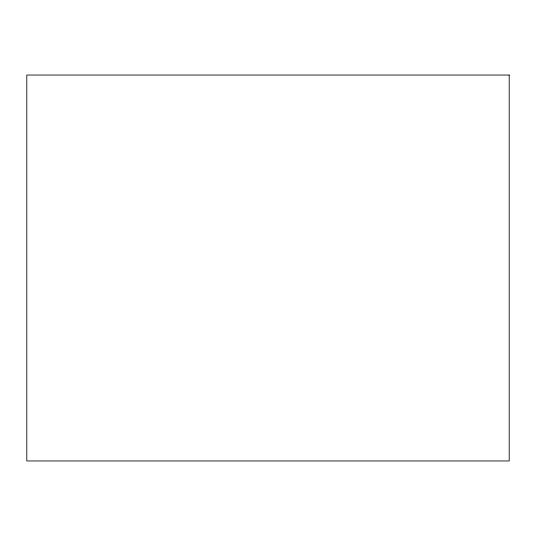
<?xml version="1.0" encoding="UTF-8"?>
<svg xmlns="http://www.w3.org/2000/svg" width="536" height="536" viewBox="0 0 536 536"><rect width="100%" height="100%" fill="white"/><g stroke="black" fill="none" stroke-linecap="round" stroke-linejoin="round"><path stroke-width="0.8" d="M509.2 75.04L26.8 75.04L26.8 460.96L509.2 460.96L509.2 75.04"/></g></svg>
